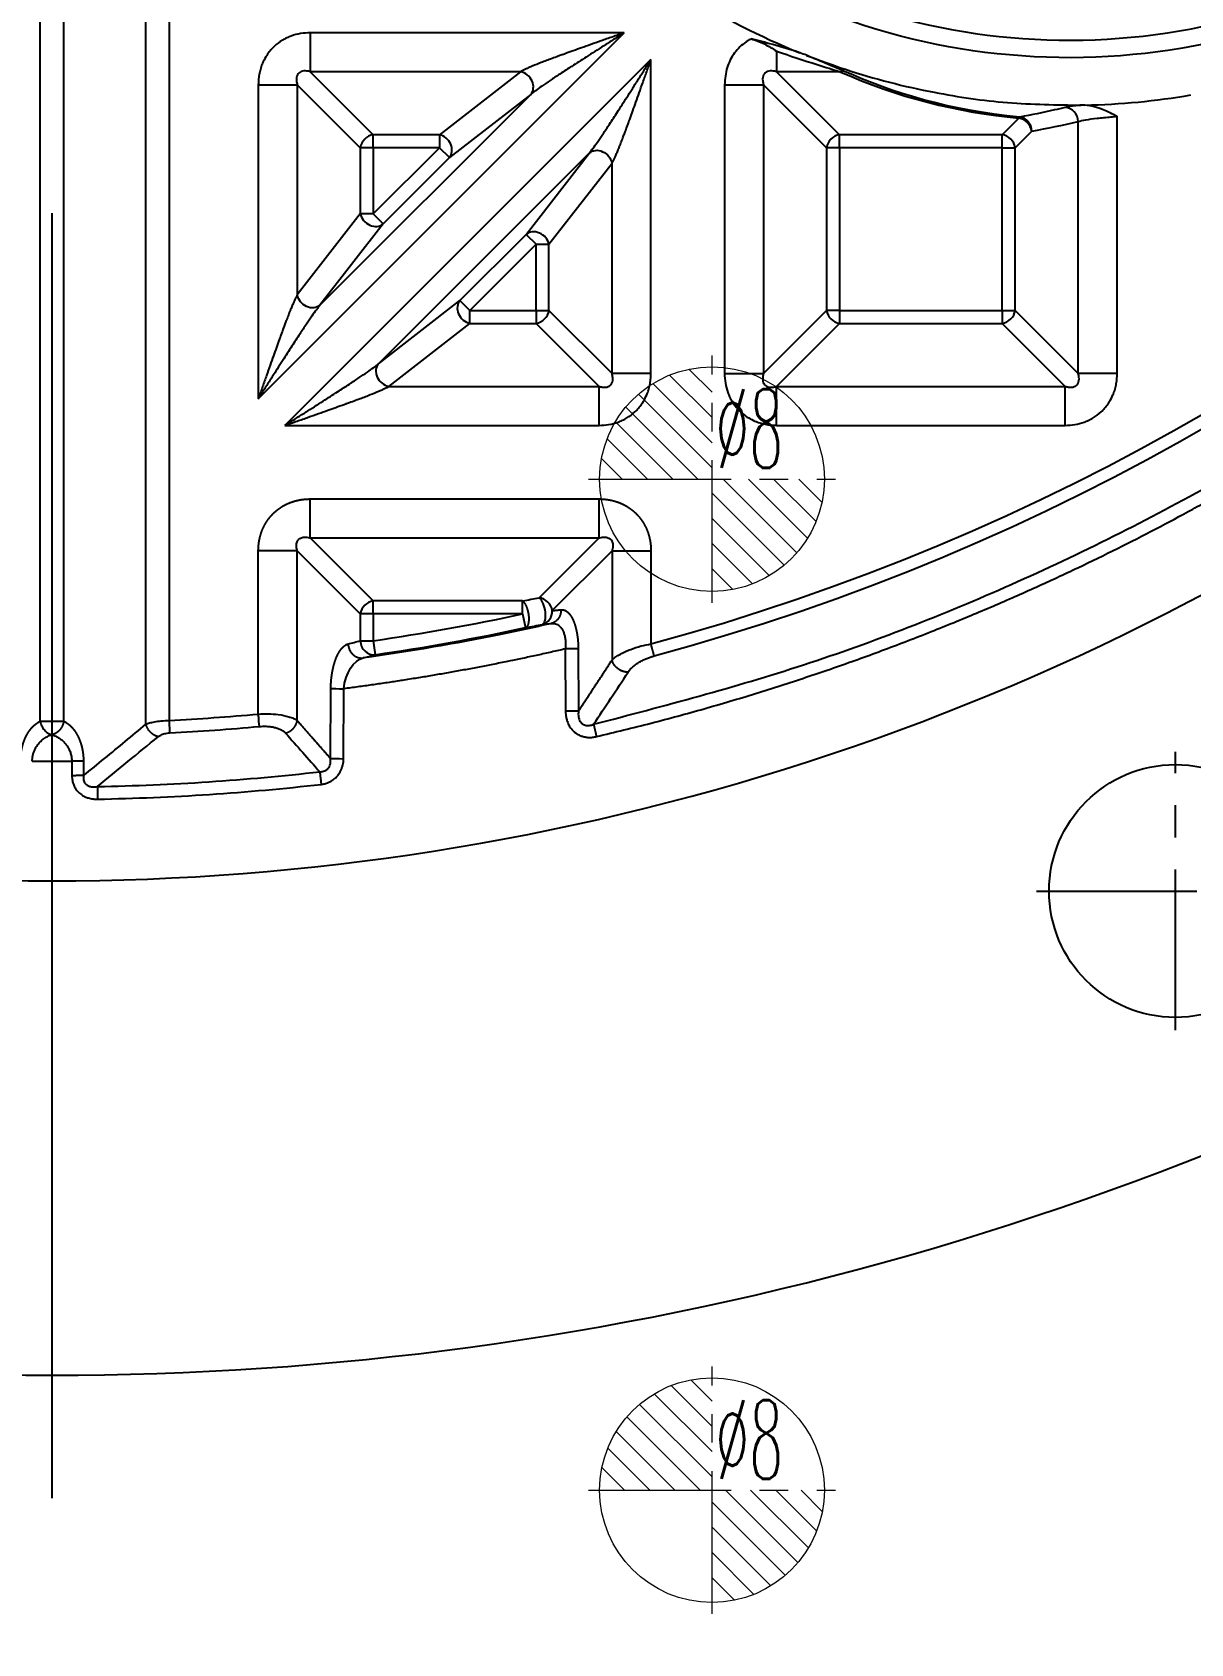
# Model space of a CAD drawing. Header units: millimetres. Extents: x 2595 to 3308, y 1499 to 1823.
# Drawn here: x 3147.3 to 3188.5, y 1549 to 1606.3 of the extents above; entities that cross this region are included whole.
import ezdxf
from ezdxf.enums import TextEntityAlignment as Align
from ezdxf.lldxf.tags import DXFTag

# ---------------------------------------------------------------- set-up
doc = ezdxf.new("R2010")
doc.units = ezdxf.units.MM
doc.linetypes.add('CENTER', pattern=[2, 1.25, -0.25, 0.25, -0.25])
doc.layers.add('5', color=7, linetype='Continuous', true_color=0xffffff)
doc.layers.add('epin', color=13, linetype='Continuous', lineweight=9)
doc.styles.add('TXT05', font='txt.shx', dxfattribs={"width": 0.5, "bigfont": 'gbcbig.shx'})
tags = doc.linetypes.add('DASHED', pattern=[25.72, 12.86, -12.86]).pattern_tags.tags
tags[6:7] = [DXFTag(74, 4), DXFTag(75, 0), DXFTag(340, '0'), DXFTag(46, 0.0), DXFTag(50, 0.0), DXFTag(44, 0.0), DXFTag(45, 0.0)]
tags[4:5] = [DXFTag(74, 4), DXFTag(75, 0), DXFTag(340, '0'), DXFTag(46, 0.0), DXFTag(50, 0.0), DXFTag(44, 0.0), DXFTag(45, 0.0)]

# ---------------------------------------------------------------- blocks, each defined once
blk = doc.blocks.new('epin_ejp_8')
at = {"layer": 'epin'}
h = blk.add_hatch(dxfattribs=at)
h.set_pattern_fill('_ANSI31', color=123, scale=0.2, angle=90, style=0)
h.set_pattern_definition([(135, (-1273.52655, 1170.3432), (-0.4490128, -0.4490128), [])])
h.paths.add_polyline_path([(0, 4, 0.414214), (-4, 0), (0, 0)])
h.paths.add_polyline_path([(4, 0), (0, 0), (0, -4, 0.414214)])
at = {"layer": 'epin', "color": 1, "linetype": 'CENTER', "ltscale": 4.064}
for p, q in [((0, -4.4), (0, 4.4)), ((-4.4, 0), (4.4, 0))]:
    blk.add_line(p, q, dxfattribs=at)
at = {"layer": 'epin'}
blk.add_circle((0, 0), 4, dxfattribs=at)
at = {"layer": 'epin', "color": 6, "style": 'TXT05', "width": 0.5}
blk.add_text('%%c8', height=2.8, dxfattribs=at).set_placement((1.327, 1.8), align=Align.MIDDLE)

msp = doc.modelspace()

# ---------------------------------------------------------------- linework, layer by layer
at = {"layer": '5', "color": 1, "linetype": 'CENTER', "ltscale": 36.600181}
msp.add_line((3148.002, 1819.494), (3148.002, 1499.494), dxfattribs=at)
at = {"layer": '5', "color": 7, "linetype": 'Continuous'}
for p, q in [((3152.18, 1581.833), (3152.18, 1627.787)), ((3148.42, 1581.802), (3148.42, 1617.58)), ((3155.348, 1593.285), (3168.378, 1606.314)), ((3157.197, 1606.314), (3157.197, 1604.928)), ((3168.378, 1606.314), (3157.197, 1606.314)), ((3173.796, 1605.663), (3173.796, 1604.928)), ((3169.327, 1605.366), (3156.297, 1592.336)), ((3169.327, 1594.184), (3169.327, 1605.366)), ((3155.348, 1604.466), (3155.348, 1593.285)), ((3156.735, 1604.466), (3156.735, 1596.978)), ((3158.978, 1602.223), (3156.735, 1604.466)), ((3159.44, 1602.685), (3157.197, 1604.928)), ((3164.684, 1604.928), (3161.795, 1602.685)), ((3171.947, 1604.466), (3171.947, 1594.184)), ((3173.334, 1604.466), (3173.334, 1594.184)), ((3175.577, 1602.223), (3173.334, 1604.466)), ((3176.057, 1604.928), (3173.796, 1604.928)), ((3176.039, 1602.685), (3173.796, 1604.928)), ((3157.541, 1596.611), (3165.052, 1604.122)), ((3165.052, 1604.122), (3162.149, 1601.868)), ((3181.834, 1602.685), (3182.425, 1603.276)), ((3185.926, 1594.184), (3185.926, 1603.341)), ((3159.44, 1602.223), (3159.44, 1602.685)), ((3161.795, 1602.685), (3159.44, 1602.685)), ((3161.795, 1602.685), (3161.795, 1602.223)), ((3181.834, 1602.685), (3176.039, 1602.685)), ((3176.039, 1602.223), (3176.039, 1602.685)), ((3181.834, 1602.223), (3181.834, 1602.685)), ((3182.296, 1602.223), (3182.887, 1602.814)), ((3184.54, 1594.184), (3184.54, 1603.157)), ((3158.978, 1602.223), (3158.978, 1599.868)), ((3159.44, 1602.223), (3158.978, 1602.223)), ((3161.795, 1602.223), (3159.44, 1599.868)), ((3159.44, 1602.223), (3159.44, 1599.868)), ((3161.795, 1602.223), (3159.44, 1602.223)), ((3162.149, 1601.868), (3161.795, 1602.223)), ((3176.039, 1602.223), (3175.577, 1602.223)), ((3175.577, 1602.223), (3175.577, 1596.428)), ((3181.834, 1602.223), (3176.039, 1602.223)), ((3176.039, 1602.223), (3176.039, 1596.428)), ((3181.834, 1596.428), (3181.834, 1602.223)), ((3181.834, 1602.223), (3182.296, 1602.223)), ((3182.296, 1596.428), (3182.296, 1602.223)), ((3167.135, 1602.039), (3159.624, 1594.528)), ((3162.149, 1601.868), (3159.795, 1599.514)), ((3164.881, 1599.137), (3167.135, 1602.039)), ((3165.697, 1598.782), (3167.941, 1601.672)), ((3167.941, 1594.184), (3167.941, 1601.672)), ((3158.978, 1599.868), (3156.735, 1596.978)), ((3159.44, 1599.868), (3158.978, 1599.868)), ((3159.795, 1599.514), (3159.44, 1599.868)), ((3159.795, 1599.514), (3157.541, 1596.611)), ((3162.526, 1596.782), (3164.881, 1599.137)), ((3162.881, 1596.428), (3165.235, 1598.782)), ((3164.881, 1599.137), (3165.235, 1598.782)), ((3165.235, 1598.782), (3165.697, 1598.782)), ((3165.235, 1596.428), (3165.235, 1598.782)), ((3165.697, 1596.428), (3165.697, 1598.782)), ((3159.624, 1594.528), (3162.526, 1596.782)), ((3162.526, 1596.782), (3162.881, 1596.428)), ((3162.881, 1595.965), (3162.881, 1596.428)), ((3162.881, 1596.428), (3165.235, 1596.428)), ((3165.235, 1596.428), (3165.697, 1596.428)), ((3165.235, 1596.428), (3165.235, 1595.965)), ((3165.697, 1596.428), (3167.941, 1594.184)), ((3175.577, 1596.428), (3173.334, 1594.184)), ((3176.039, 1596.428), (3175.577, 1596.428)), ((3176.039, 1596.428), (3181.834, 1596.428)), ((3176.039, 1596.428), (3176.039, 1595.965)), ((3181.834, 1596.428), (3181.834, 1595.965)), ((3181.834, 1596.428), (3182.296, 1596.428)), ((3182.296, 1596.428), (3184.54, 1594.184)), ((3159.991, 1593.722), (3162.881, 1595.965)), ((3162.881, 1595.965), (3165.235, 1595.965)), ((3165.235, 1595.965), (3167.479, 1593.722)), ((3176.039, 1595.965), (3173.796, 1593.722)), ((3176.039, 1595.965), (3181.834, 1595.965)), ((3181.834, 1595.965), (3184.078, 1593.722)), ((3171.947, 1594.184), (3173.334, 1594.184)), ((3167.479, 1592.336), (3167.479, 1593.722)), ((3173.796, 1593.722), (3184.078, 1593.722)), ((3184.078, 1592.336), (3184.078, 1593.722)), ((3156.297, 1592.336), (3167.479, 1592.336)), ((3173.796, 1592.336), (3184.078, 1592.336)), ((3157.197, 1589.715), (3167.479, 1589.715)), ((3159.44, 1586.086), (3157.197, 1588.329)), ((3157.197, 1588.329), (3167.479, 1588.329)), ((3165.351, 1586.201), (3167.479, 1588.329)), ((3155.348, 1582.057), (3155.348, 1587.867)), ((3156.735, 1581.82), (3156.735, 1587.867)), ((3158.978, 1585.624), (3156.735, 1587.867)), ((3165.813, 1585.739), (3167.941, 1587.867)), ((3167.941, 1587.867), (3167.941, 1583.979)), ((3169.327, 1587.867), (3169.327, 1584.557)), ((3159.44, 1585.624), (3159.44, 1586.086)), ((3164.757, 1586.086), (3159.44, 1586.086)), ((3164.757, 1585.624), (3164.757, 1586.086)), ((3159.44, 1585.624), (3158.978, 1585.624)), ((3158.978, 1585.624), (3158.978, 1584.666)), ((3164.757, 1585.624), (3159.44, 1585.624)), ((3159.44, 1585.624), (3159.44, 1584.666)), ((3164.757, 1585.624), (3164.863, 1585.132)), ((3158.978, 1584.666), (3159.44, 1584.666)), ((3159.44, 1584.666), (3159.512, 1584.169)), ((3166.277, 1584.376), (3166.286, 1582.16)), ((3166.739, 1584.381), (3166.749, 1582.166)), ((3157.919, 1580.473), (3157.931, 1582.964)), ((3158.381, 1580.468), (3158.393, 1582.959)), ((3147.585, 1581.802), (3148.42, 1581.802)), ((3148.706, 1580.379), (3148.71, 1579.862)), ((3149.124, 1580.384), (3149.127, 1579.867))]:
    msp.add_line(p, q, dxfattribs=at)
at = {"layer": '5', "color": 1, "linetype": 'CENTER', "ltscale": 4.572}
for p, q in [((3188.001, 1570.806), (3188.001, 1580.706)), ((3183.051, 1575.756), (3192.951, 1575.756))]:
    msp.add_line(p, q, dxfattribs=at)
at = {"layer": '5', "color": 7, "linetype": 'Continuous'}
msp.add_circle((3188.001, 1575.756), 4.5, dxfattribs=at)
at = {"layer": '5', "color": 7, "linetype": 'Continuous', "extrusion": (0, 0, -1)}
for centre, radius, start, end in [((-3148.002, 1669.494), 100.07, 313.95835, 233.17746), ((-3148.002, 1669.494), 99.038, 101.06, 232.89885), ((-3184.218, 1629.254), 23.825, 180, 25)]:
    msp.add_arc(centre, radius, start, end, dxfattribs=at)
at = {"layer": '5', "color": 7, "linetype": 'DASHED'}
for radius, start, end in [(100.573, 306.62661, 226.18317), (100.572, 306.62578, 226.19708)]:
    msp.add_arc((3148.002, 1669.494), radius, start, end, dxfattribs=at)
at = {"layer": '5', "color": 7, "linetype": 'Continuous'}
for centre, radius, start, end in [((3148.002, 1669.494), 100.547, 306.63636, 233.36364), ((3148.002, 1669.494), 99.282, 307.04882, 79.04876), ((3148.002, 1669.494), 99.081, 307.09253, 78.95021), ((3148.002, 1663.458), 81.732, 285.12421, 344.87579), ((3148.002, 1663.458), 82.176, 285.12421, 344.87579), ((3184.218, 1629.254), 23.204, 155, 0), ((3184.218, 1629.254), 25.522, 227.47035, 247.91814), ((3184.218, 1629.254), 25.522, 271.25362, 279.76375), ((3148.002, 1663.458), 87.341, 233.68891, 306.31109), ((3148.002, 1663.458), 79.617, 278.25988, 282.14858), ((3148.002, 1663.458), 80.119, 278.25988, 282.14858), ((3148.002, 1663.458), 81.732, 272.92978, 275.15682), ((3148.002, 1663.458), 82.176, 272.92972, 275.15682), ((3148.002, 1669.494), 110.98, 238.79815, 301.20185)]:
    msp.add_arc(centre, radius, start, end, dxfattribs=at)
for centre, major_axis, ratio, start_param, end_param in [((3176.057, 1604.466), (0.204, 0.46), 0.686211, 0.1442, 0.573687), ((3184.218, 1624.504), (0, -21.308), 0.969623, 5.877131, 6.196293), ((3182.425, 1602.814), (0.045, 0.501), 0.203872, 0.106975, 0.415071), ((3182.425, 1602.814), (-0.356, 0.356), 0.854588, 4.005238, 5.41954), ((3182.425, 1602.814), (-0.088, 0.495), 0.91653, 4.551249, 6.018772), ((3184.078, 1603.157), (-0.117, 0.489), 0.914703, 4.496973, 6.021558), ((3159.44, 1602.223), (0.356, 0.356), 0.854588, 0.863645, 2.277948), ((3161.795, 1602.223), (0.308, -0.397), 0.818985, 0.152478, 2.382862), ((3176.039, 1602.223), (0.356, 0.356), 0.854588, 0.863645, 2.277948), ((3181.834, 1602.223), (0.356, -0.356), 0.854588, 0.863645, 2.277948), ((3177.9, 1629.254), (27.721, 0), 0.969623, 4.893299, 4.954269), ((3159.44, 1599.868), (0.397, -0.308), 0.818985, 3.900323, 6.130707), ((3165.235, 1598.782), (-0.397, 0.308), 0.818985, 3.900323, 6.130707), ((3162.881, 1596.428), (-0.308, 0.397), 0.818985, 0.152478, 2.382862), ((3165.235, 1596.428), (-0.356, -0.356), 0.854588, 0.863645, 2.277948), ((3176.039, 1596.428), (-0.356, 0.356), 0.854588, 0.863645, 2.277948), ((3181.834, 1596.428), (-0.356, -0.356), 0.854588, 0.863645, 2.277948), ((3159.44, 1585.624), (0.356, 0.356), 0.854588, 0.863645, 2.277948), ((3165.351, 1585.739), (-0.098, 0.493), 0.412608, 3.200457, 5.833844), ((3165.351, 1585.739), (-0.356, 0.356), 0.854588, 4.005238, 5.41954), ((3165.351, 1585.739), (-0.049, 0.501), 0.918083, 3.274011, 4.622426), ((3159.44, 1584.666), (-0.13, 0.486), 0.913658, 1.330303, 3.012481), ((3148.002, 1663.407), (-83.035, 0), 0.999945, 1.56232, 1.579272)]:
    msp.add_ellipse(centre, major_axis=major_axis, ratio=ratio, start_param=start_param, end_param=end_param, dxfattribs=at)
for points, degree, knots in [([(3167.285, 1581.691), (3169.791, 1582.349), (3174.854, 1583.68), (3182.249, 1586.586), (3189.494, 1590.2), (3196.488, 1594.596), (3203.144, 1599.754), (3208.087, 1604.452), (3211.587, 1608.288), (3213.88, 1611.019), (3216.127, 1613.943), (3218.312, 1617.062), (3220.416, 1620.381), (3222.422, 1623.902), (3224.31, 1627.624), (3226.058, 1631.547), (3227.642, 1635.67), (3229.06, 1639.983), (3229.814, 1642.955), (3230.196, 1644.461)], 3, [0, 0, 0, 0, 0.083028, 0.167755, 0.254186, 0.342326, 0.432181, 0.523757, 0.560565, 0.598667, 0.638065, 0.678758, 0.720749, 0.764038, 0.808627, 0.854516, 0.901707, 0.950201, 1, 1, 1, 1]), ([(3167.386, 1581.253), (3168.035, 1581.41), (3169.002, 1581.643), (3170.277, 1581.983), (3171.521, 1582.328), (3173.045, 1582.78), (3174.833, 1583.354), (3176.291, 1583.858), (3177.433, 1584.274), (3178.547, 1584.693), (3179.908, 1585.229), (3181.498, 1585.893), (3183.033, 1586.569), (3184.51, 1587.254), (3185.929, 1587.946), (3187.294, 1588.642), (3188.396, 1589.231), (3189.255, 1589.704), (3189.885, 1590.058), (3190.505, 1590.413), (3191.316, 1590.887), (3192.311, 1591.484), (3193.482, 1592.213), (3194.632, 1592.955), (3195.576, 1593.586), (3196.324, 1594.1), (3197.446, 1594.884), (3198.741, 1595.828), (3200.2, 1596.945), (3201.288, 1597.807), (3202.367, 1598.692), (3203.794, 1599.901), (3205.194, 1601.149), (3206.564, 1602.432), (3207.913, 1603.737), (3209.554, 1605.408), (3211.454, 1607.474), (3213.28, 1609.596), (3215.033, 1611.774), (3216.712, 1614.008), (3218.318, 1616.297), (3219.849, 1618.639), (3221.303, 1621.031), (3222.677, 1623.472), (3223.971, 1625.956), (3225.182, 1628.483), (3226.308, 1631.047), (3227.35, 1633.648), (3228.305, 1636.281), (3229.174, 1638.944), (3229.822, 1641.186), (3230.299, 1642.993), (3230.519, 1643.901), (3230.629, 1644.356)], 3, [0, 0, 0, 0, 0.021265, 0.031723, 0.04207, 0.062441, 0.082399, 0.101967, 0.11161, 0.121155, 0.139931, 0.158259, 0.176098, 0.193408, 0.210172, 0.226438, 0.242264, 0.250029, 0.257705, 0.265298, 0.272816, 0.287657, 0.302299, 0.316816, 0.331278, 0.338512, 0.345759, 0.37492, 0.389606, 0.404364, 0.419194, 0.434089, 0.464003, 0.478985, 0.493959, 0.52385, 0.553668, 0.583415, 0.613118, 0.642815, 0.672529, 0.702265, 0.732021, 0.761792, 0.791565, 0.821337, 0.851111, 0.880888, 0.910661, 0.940422, 0.970186, 0.985084, 1, 1, 1, 1]), ([(3157.197, 1606.314), (3157.083, 1606.309), (3156.853, 1606.298), (3156.573, 1606.223), (3156.359, 1606.134), (3156.151, 1606.023), (3155.959, 1605.879), (3155.791, 1605.706), (3155.69, 1605.576), (3155.589, 1605.42), (3155.504, 1605.253), (3155.432, 1605.056), (3155.385, 1604.869), (3155.354, 1604.672), (3155.35, 1604.536), (3155.348, 1604.466)], 3, [0, 0, 0, 0, 0.117404, 0.235804, 0.295415, 0.355364, 0.477207, 0.539685, 0.603015, 0.645573, 0.730964, 0.795158, 0.860435, 0.928322, 1, 1, 1, 1]), ([(3168.378, 1606.314), (3168.305, 1606.289), (3168.162, 1606.239), (3167.886, 1606.142), (3167.562, 1606.028), (3167.197, 1605.899), (3166.77, 1605.748), (3166.445, 1605.632), (3166.222, 1605.551), (3166.18, 1605.535), (3166.119, 1605.513), (3165.994, 1605.467), (3165.812, 1605.4), (3165.61, 1605.324), (3165.372, 1605.233), (3165.165, 1605.151), (3164.979, 1605.073), (3164.882, 1605.029), (3164.808, 1604.994), (3164.763, 1604.972), (3164.721, 1604.95), (3164.697, 1604.935), (3164.684, 1604.928)], 3, [0, 0, 0, 0, 0.056164, 0.110251, 0.212208, 0.306099, 0.392343, 0.542711, 0.559527, 0.567784, 0.575942, 0.607616, 0.66673, 0.720958, 0.7712, 0.861163, 0.895315, 0.936329, 0.952766, 0.968658, 0.984396, 1, 1, 1, 1]), ([(3168.378, 1606.314), (3168.251, 1606.234), (3168.006, 1606.078), (3167.553, 1605.79), (3167.055, 1605.473), (3166.534, 1605.138), (3166.105, 1604.859), (3165.75, 1604.624), (3165.459, 1604.426), (3165.257, 1604.283), (3165.128, 1604.185), (3165.077, 1604.142), (3165.052, 1604.122)], 3, [0, 0, 0, 0, 0.110197, 0.212199, 0.392649, 0.543621, 0.668259, 0.773111, 0.86326, 0.93835, 0.970095, 1, 1, 1, 1]), ([(3172.894, 1606.099), (3172.871, 1606.087), (3172.809, 1606.053), (3172.59, 1605.913), (3172.278, 1605.61), (3171.999, 1605.075), (3171.965, 1604.673), (3171.947, 1604.466)], 3, [0, 0, 0, 0, 0.038736, 0.108098, 0.393328, 0.687188, 1, 1, 1, 1]), ([(3174.624, 1605.604), (3174.307, 1605.715), (3173.985, 1605.809), (3173.406, 1605.968), (3173.15, 1606.034), (3172.894, 1606.099)], 3, [0, 0, 0, 0, 0.559439, 0.559439, 1, 1, 1, 1]), ([(3172.894, 1606.099), (3172.975, 1606.074), (3173.138, 1606.025), (3173.446, 1605.882), (3173.656, 1605.751), (3173.796, 1605.663)], 3, [0, 0, 0, 0, 0.250565, 0.500107, 1, 1, 1, 1]), ([(3173.796, 1605.663), (3174.286, 1605.493), (3174.777, 1605.333), (3175.533, 1605.094), (3175.818, 1605.007), (3176.057, 1604.928)], 3, [0, 0, 0, 0, 0.626123, 0.626123, 1, 1, 1, 1]), ([(3157.197, 1604.928), (3157.159, 1604.938), (3157.086, 1604.956), (3156.977, 1604.96), (3156.879, 1604.942), (3156.794, 1604.894), (3156.733, 1604.813), (3156.704, 1604.712), (3156.704, 1604.592), (3156.724, 1604.511), (3156.735, 1604.466)], 3, [0, 0, 0, 0, 0.147174, 0.276121, 0.386166, 0.48296, 0.579882, 0.691662, 0.82731, 1, 1, 1, 1]), ([(3167.135, 1602.039), (3167.154, 1602.062), (3167.195, 1602.112), (3167.291, 1602.238), (3167.433, 1602.437), (3167.631, 1602.728), (3167.868, 1603.087), (3168.151, 1603.521), (3168.418, 1603.937), (3168.66, 1604.316), (3168.866, 1604.64), (3169.049, 1604.927), (3169.205, 1605.172), (3169.286, 1605.3), (3169.327, 1605.366)], 3, [0, 0, 0, 0, 0.027967, 0.059719, 0.133964, 0.223166, 0.330024, 0.457166, 0.608202, 0.694055, 0.787542, 0.889254, 0.943484, 1, 1, 1, 1]), ([(3167.941, 1601.672), (3167.947, 1601.683), (3167.96, 1601.705), (3167.981, 1601.744), (3168.003, 1601.788), (3168.027, 1601.837), (3168.051, 1601.89), (3168.087, 1601.97), (3168.134, 1602.081), (3168.194, 1602.23), (3168.26, 1602.397), (3168.323, 1602.56), (3168.372, 1602.691), (3168.426, 1602.836), (3168.471, 1602.956), (3168.514, 1603.073), (3168.532, 1603.124), (3168.548, 1603.166), (3168.563, 1603.209), (3168.608, 1603.333), (3168.685, 1603.547), (3168.794, 1603.851), (3168.912, 1604.183), (3169.016, 1604.48), (3169.105, 1604.733), (3169.176, 1604.936), (3169.251, 1605.148), (3169.301, 1605.292), (3169.327, 1605.366)], 3, [0, 0, 0, 0, 0.013964, 0.028728, 0.044337, 0.060827, 0.078207, 0.096433, 0.135359, 0.177827, 0.224286, 0.275137, 0.311625, 0.330675, 0.391249, 0.407235, 0.423572, 0.431875, 0.440269, 0.457332, 0.529399, 0.607999, 0.693751, 0.787226, 0.837032, 0.889033, 0.943357, 1, 1, 1, 1]), ([(3173.796, 1604.928), (3173.758, 1604.938), (3173.685, 1604.956), (3173.576, 1604.96), (3173.478, 1604.942), (3173.393, 1604.894), (3173.332, 1604.813), (3173.303, 1604.712), (3173.303, 1604.592), (3173.323, 1604.511), (3173.334, 1604.466)], 3, [0, 0, 0, 0, 0.147174, 0.276121, 0.386166, 0.48296, 0.579882, 0.691662, 0.82731, 1, 1, 1, 1]), ([(3174.868, 1605.51), (3175.327, 1605.339), (3176.807, 1604.788), (3179.197, 1604.189), (3182.017, 1603.772), (3183.772, 1603.749), (3184.65, 1603.737)], 3, [0, 0, 0, 0, 0.146785, 0.473824, 0.736896, 1, 1, 1, 1]), ([(3176.214, 1604.941), (3175.991, 1605.04), (3175.707, 1605.156), (3175.242, 1605.352), (3175.056, 1605.431), (3174.869, 1605.512)], 3, [0, 0, 0, 0, 0.613182, 0.613182, 1, 1, 1, 1]), ([(3165.052, 1604.122), (3165.152, 1604.235), (3165.169, 1604.426), (3165.018, 1604.761), (3164.853, 1604.896), (3164.684, 1604.928)], 3, [0, 0, 0, 0, 0.5, 0.5, 1, 1, 1, 1]), ([(3184.08, 1603.658), (3183.951, 1603.626), (3183.821, 1603.595), (3183.281, 1603.472), (3182.87, 1603.387), (3182.459, 1603.313)], 3, [0, 0, 0, 0, 0.240245, 0.240245, 1, 1, 1, 1]), ([(3184.65, 1603.742), (3184.576, 1603.734), (3184.506, 1603.726), (3184.291, 1603.699), (3184.167, 1603.679), (3184.08, 1603.658)], 3, [0, 0, 0, 0, 0.297274, 0.297274, 1, 1, 1, 1]), ([(3184.54, 1603.157), (3184.606, 1603.179), (3184.701, 1603.199), (3184.931, 1603.237), (3185.069, 1603.255), (3185.368, 1603.289), (3185.534, 1603.305), (3185.776, 1603.328), (3185.851, 1603.335), (3185.926, 1603.341)], 3, [0, 0, 0, 0, 0.291198, 0.291198, 0.582235, 0.582235, 0.872854, 0.872854, 1, 1, 1, 1]), ([(3185.926, 1603.341), (3185.924, 1603.342), (3185.921, 1603.343), (3185.757, 1603.424), (3185.594, 1603.503), (3185.218, 1603.654), (3184.999, 1603.721), (3184.777, 1603.738)], 3, [0, 0, 0, 0, 0.006404, 0.006404, 0.449126, 0.449126, 1, 1, 1, 1]), ([(3167.135, 1602.039), (3167.203, 1602.079), (3167.339, 1602.158), (3167.613, 1602.101), (3167.85, 1601.925), (3167.91, 1601.756), (3167.941, 1601.672)], 3, [0, 0, 0, 0, 0.25004, 0.499989, 0.749935, 1, 1, 1, 1]), ([(3156.735, 1596.978), (3156.728, 1596.968), (3156.715, 1596.945), (3156.695, 1596.906), (3156.672, 1596.863), (3156.649, 1596.814), (3156.624, 1596.76), (3156.589, 1596.68), (3156.542, 1596.569), (3156.481, 1596.42), (3156.415, 1596.253), (3156.353, 1596.09), (3156.303, 1595.959), (3156.249, 1595.814), (3156.205, 1595.694), (3156.162, 1595.577), (3156.143, 1595.526), (3156.128, 1595.484), (3156.112, 1595.441), (3156.067, 1595.317), (3155.99, 1595.103), (3155.882, 1594.8), (3155.764, 1594.467), (3155.659, 1594.17), (3155.57, 1593.917), (3155.499, 1593.714), (3155.425, 1593.502), (3155.374, 1593.358), (3155.348, 1593.285)], 3, [0, 0, 0, 0, 0.013964, 0.028728, 0.044337, 0.060827, 0.078207, 0.096433, 0.135359, 0.177827, 0.224286, 0.275137, 0.311625, 0.330675, 0.391249, 0.407235, 0.423572, 0.431875, 0.440269, 0.457332, 0.529399, 0.607999, 0.693751, 0.787226, 0.837032, 0.889033, 0.943357, 1, 1, 1, 1]), ([(3157.541, 1596.611), (3157.473, 1596.571), (3157.337, 1596.492), (3157.063, 1596.549), (3156.826, 1596.725), (3156.765, 1596.894), (3156.735, 1596.978)], 3, [0, 0, 0, 0, 0.25004, 0.499989, 0.749935, 1, 1, 1, 1]), ([(3157.541, 1596.611), (3157.522, 1596.588), (3157.481, 1596.538), (3157.385, 1596.412), (3157.243, 1596.213), (3157.045, 1595.922), (3156.807, 1595.564), (3156.525, 1595.129), (3156.258, 1594.713), (3156.016, 1594.334), (3155.81, 1594.011), (3155.627, 1593.723), (3155.471, 1593.478), (3155.39, 1593.35), (3155.348, 1593.285)], 3, [0, 0, 0, 0, 0.027967, 0.059719, 0.133964, 0.223166, 0.330024, 0.457166, 0.608202, 0.694055, 0.787542, 0.889254, 0.943484, 1, 1, 1, 1]), ([(3156.297, 1592.336), (3156.425, 1592.417), (3156.67, 1592.572), (3157.122, 1592.86), (3157.621, 1593.178), (3158.142, 1593.512), (3158.571, 1593.791), (3158.925, 1594.026), (3159.217, 1594.224), (3159.418, 1594.367), (3159.548, 1594.465), (3159.599, 1594.508), (3159.624, 1594.528)], 3, [0, 0, 0, 0, 0.110197, 0.212199, 0.392649, 0.543621, 0.668259, 0.773111, 0.86326, 0.93835, 0.970095, 1, 1, 1, 1]), ([(3159.624, 1594.528), (3159.524, 1594.415), (3159.507, 1594.224), (3159.658, 1593.889), (3159.822, 1593.754), (3159.991, 1593.722)], 3, [0, 0, 0, 0, 0.5, 0.5, 1, 1, 1, 1]), ([(3167.479, 1593.722), (3167.517, 1593.713), (3167.589, 1593.695), (3167.698, 1593.69), (3167.796, 1593.708), (3167.882, 1593.756), (3167.943, 1593.837), (3167.971, 1593.938), (3167.972, 1594.058), (3167.952, 1594.139), (3167.941, 1594.184)], 3, [0, 0, 0, 0, 0.147174, 0.276121, 0.386166, 0.48296, 0.579882, 0.691662, 0.82731, 1, 1, 1, 1]), ([(3167.479, 1592.336), (3167.593, 1592.341), (3167.823, 1592.352), (3168.103, 1592.427), (3168.317, 1592.516), (3168.524, 1592.627), (3168.716, 1592.771), (3168.884, 1592.944), (3168.986, 1593.074), (3169.087, 1593.23), (3169.172, 1593.398), (3169.244, 1593.595), (3169.291, 1593.781), (3169.321, 1593.979), (3169.325, 1594.115), (3169.327, 1594.184)], 3, [0, 0, 0, 0, 0.117404, 0.235804, 0.295415, 0.355364, 0.477207, 0.539685, 0.603015, 0.645573, 0.730964, 0.795158, 0.860435, 0.928322, 1, 1, 1, 1]), ([(3171.947, 1594.184), (3171.953, 1594.07), (3171.963, 1593.84), (3172.039, 1593.56), (3172.128, 1593.346), (3172.239, 1593.138), (3172.383, 1592.947), (3172.556, 1592.778), (3172.685, 1592.677), (3172.842, 1592.576), (3173.009, 1592.491), (3173.206, 1592.419), (3173.393, 1592.372), (3173.59, 1592.342), (3173.726, 1592.338), (3173.796, 1592.336)], 3, [0, 0, 0, 0, 0.117404, 0.235804, 0.295415, 0.355364, 0.477207, 0.539685, 0.603015, 0.645573, 0.730964, 0.795158, 0.860435, 0.928322, 1, 1, 1, 1]), ([(3173.334, 1594.184), (3173.324, 1594.146), (3173.306, 1594.074), (3173.302, 1593.965), (3173.32, 1593.866), (3173.368, 1593.781), (3173.448, 1593.72), (3173.55, 1593.692), (3173.67, 1593.691), (3173.751, 1593.711), (3173.796, 1593.722)], 3, [0, 0, 0, 0, 0.147174, 0.276121, 0.386166, 0.48296, 0.579882, 0.691662, 0.82731, 1, 1, 1, 1]), ([(3184.078, 1592.336), (3184.192, 1592.341), (3184.422, 1592.352), (3184.702, 1592.427), (3184.916, 1592.516), (3185.123, 1592.627), (3185.315, 1592.771), (3185.483, 1592.944), (3185.585, 1593.074), (3185.686, 1593.23), (3185.771, 1593.398), (3185.843, 1593.595), (3185.89, 1593.781), (3185.92, 1593.979), (3185.924, 1594.115), (3185.926, 1594.184)], 3, [0, 0, 0, 0, 0.117404, 0.235804, 0.295415, 0.355364, 0.477207, 0.539685, 0.603015, 0.645573, 0.730964, 0.795158, 0.860435, 0.928322, 1, 1, 1, 1]), ([(3184.078, 1593.722), (3184.116, 1593.713), (3184.188, 1593.695), (3184.297, 1593.69), (3184.395, 1593.708), (3184.481, 1593.756), (3184.542, 1593.837), (3184.57, 1593.938), (3184.571, 1594.058), (3184.551, 1594.139), (3184.54, 1594.184)], 3, [0, 0, 0, 0, 0.147174, 0.276121, 0.386166, 0.48296, 0.579882, 0.691662, 0.82731, 1, 1, 1, 1]), ([(3156.297, 1592.336), (3156.37, 1592.361), (3156.514, 1592.412), (3156.789, 1592.508), (3157.114, 1592.622), (3157.479, 1592.751), (3157.905, 1592.902), (3158.23, 1593.019), (3158.453, 1593.099), (3158.495, 1593.115), (3158.556, 1593.137), (3158.681, 1593.183), (3158.863, 1593.25), (3159.066, 1593.326), (3159.303, 1593.417), (3159.511, 1593.499), (3159.696, 1593.577), (3159.794, 1593.621), (3159.867, 1593.656), (3159.913, 1593.679), (3159.955, 1593.701), (3159.979, 1593.715), (3159.991, 1593.722)], 3, [0, 0, 0, 0, 0.056164, 0.110251, 0.212208, 0.306099, 0.392343, 0.542711, 0.559527, 0.567784, 0.575942, 0.607616, 0.66673, 0.720958, 0.7712, 0.861163, 0.895315, 0.936329, 0.952766, 0.968658, 0.984396, 1, 1, 1, 1]), ([(3155.348, 1587.867), (3155.348, 1587.955), (3155.363, 1588.129), (3155.391, 1588.295), (3155.434, 1588.459), (3155.462, 1588.538), (3155.491, 1588.618), (3155.565, 1588.775), (3155.654, 1588.925), (3155.759, 1589.068), (3155.881, 1589.201), (3156.019, 1589.323), (3156.172, 1589.432), (3156.338, 1589.525), (3156.513, 1589.599), (3156.697, 1589.656), (3156.888, 1589.695), (3156.988, 1589.705), (3157.092, 1589.715), (3157.197, 1589.715)], 2, [0, 0, 0, 0.0625, 0.125, 0.1875, 0.25, 0.25, 0.3125, 0.375, 0.4375, 0.5, 0.5625, 0.625, 0.6875, 0.75, 0.8125, 0.875, 0.9375, 0.9375, 1, 1, 1]), ([(3167.479, 1589.715), (3167.567, 1589.715), (3167.741, 1589.701), (3167.907, 1589.672), (3168.07, 1589.63), (3168.149, 1589.602), (3168.23, 1589.572), (3168.386, 1589.499), (3168.537, 1589.41), (3168.679, 1589.305), (3168.813, 1589.183), (3168.935, 1589.045), (3169.044, 1588.892), (3169.136, 1588.726), (3169.211, 1588.55), (3169.268, 1588.366), (3169.307, 1588.176), (3169.317, 1588.076), (3169.327, 1587.972), (3169.327, 1587.867)], 2, [0, 0, 0, 0.0625, 0.125, 0.1875, 0.25, 0.25, 0.3125, 0.375, 0.4375, 0.5, 0.5625, 0.625, 0.6875, 0.75, 0.8125, 0.875, 0.9375, 0.9375, 1, 1, 1]), ([(3156.735, 1587.867), (3156.732, 1587.877), (3156.722, 1587.915), (3156.709, 1587.978), (3156.704, 1588.053), (3156.709, 1588.123), (3156.725, 1588.187), (3156.753, 1588.243), (3156.794, 1588.29), (3156.847, 1588.326), (3156.913, 1588.35), (3156.988, 1588.36), (3157.073, 1588.357), (3157.144, 1588.343), (3157.187, 1588.332), (3157.197, 1588.329)], 3, [0, 0, 0, 0, 0.031639, 0.1132, 0.192345, 0.27205, 0.352744, 0.434654, 0.518408, 0.6046, 0.692885, 0.7823, 0.872751, 0.968719, 1, 1, 1, 1]), ([(3167.479, 1588.329), (3167.489, 1588.332), (3167.527, 1588.342), (3167.59, 1588.354), (3167.665, 1588.36), (3167.734, 1588.355), (3167.798, 1588.339), (3167.855, 1588.311), (3167.902, 1588.27), (3167.938, 1588.217), (3167.962, 1588.151), (3167.972, 1588.076), (3167.968, 1587.991), (3167.955, 1587.92), (3167.944, 1587.877), (3167.941, 1587.867)], 3, [0, 0, 0, 0, 0.031639, 0.1132, 0.192345, 0.27205, 0.352744, 0.434654, 0.518408, 0.6046, 0.692885, 0.7823, 0.872751, 0.968719, 1, 1, 1, 1]), ([(3164.757, 1586.086), (3164.857, 1586.105), (3165.056, 1586.143), (3165.253, 1586.182), (3165.351, 1586.201)], 3, [0, 0, 0, 0, 0.500005, 1, 1, 1, 1]), ([(3166.125, 1585.77), (3166.157, 1585.774), (3166.218, 1585.765), (3166.275, 1585.745), (3166.327, 1585.714), (3166.376, 1585.673), (3166.422, 1585.624), (3166.467, 1585.565), (3166.51, 1585.494), (3166.552, 1585.412), (3166.572, 1585.364), (3166.592, 1585.315), (3166.61, 1585.261), (3166.629, 1585.204), (3166.646, 1585.143), (3166.663, 1585.078), (3166.691, 1584.94), (3166.714, 1584.791), (3166.726, 1584.675), (3166.732, 1584.594), (3166.738, 1584.467), (3166.739, 1584.381)], 2, [0, 0, 0, 0.0625, 0.125, 0.1875, 0.25, 0.3125, 0.375, 0.4375, 0.5, 0.5625, 0.5625, 0.625, 0.625, 0.6875, 0.6875, 0.75, 0.8125, 0.875, 0.90625, 0.9375, 1, 1, 1]), ([(3165.774, 1585.281), (3165.175, 1585.144), (3162.956, 1584.666), (3160.717, 1584.283), (3159.077, 1584.054)], 3, [0, 0, 0, 0, 0.270543, 1, 1, 1, 1]), ([(3165.774, 1585.281), (3165.798, 1585.284), (3165.851, 1585.287), (3165.927, 1585.274), (3166, 1585.244), (3166.064, 1585.198), (3166.123, 1585.137), (3166.177, 1585.057), (3166.223, 1584.955), (3166.259, 1584.831), (3166.282, 1584.687), (3166.288, 1584.532), (3166.282, 1584.427), (3166.277, 1584.376)], 3, [0, 0, 0, 0, 0.080706, 0.175235, 0.26123, 0.343356, 0.426148, 0.512093, 0.603046, 0.699987, 0.800952, 0.904328, 1, 1, 1, 1]), ([(3157.931, 1582.964), (3157.931, 1583.146), (3157.949, 1583.316), (3157.966, 1583.48), (3157.999, 1583.638), (3158.031, 1583.789), (3158.075, 1583.923), (3158.115, 1584.047), (3158.164, 1584.149), (3158.208, 1584.241), (3158.259, 1584.316), (3158.306, 1584.385), (3158.357, 1584.435), (3158.448, 1584.526), (3158.545, 1584.552)], 2, [0, 0, 0, 0.125, 0.125, 0.25, 0.25, 0.375, 0.375, 0.5, 0.5, 0.625, 0.625, 0.75, 0.75, 1, 1, 1]), ([(3167.941, 1583.979), (3167.961, 1583.998), (3168, 1584.036), (3168.095, 1584.109), (3168.228, 1584.192), (3168.409, 1584.283), (3168.651, 1584.382), (3168.957, 1584.481), (3169.211, 1584.533), (3169.327, 1584.557)], 3, [0, 0, 0, 0, 0.08404, 0.164536, 0.314897, 0.453144, 0.580895, 0.808294, 1, 1, 1, 1]), ([(3155.348, 1582.057), (3155.466, 1582.061), (3155.711, 1582.07), (3156.091, 1582.041), (3156.393, 1581.98), (3156.611, 1581.901), (3156.692, 1581.848), (3156.735, 1581.82)], 3, [0, 0, 0, 0, 0.197571, 0.412388, 0.678902, 0.832614, 1, 1, 1, 1]), ([(3166.286, 1582.16), (3166.288, 1582.124), (3166.29, 1582.054), (3166.303, 1581.963), (3166.319, 1581.888), (3166.338, 1581.821), (3166.364, 1581.75), (3166.399, 1581.675), (3166.442, 1581.6), (3166.496, 1581.526), (3166.562, 1581.453), (3166.644, 1581.384), (3166.724, 1581.333), (3166.796, 1581.298), (3166.875, 1581.266), (3166.959, 1581.244), (3167.047, 1581.23), (3167.137, 1581.224), (3167.251, 1581.227), (3167.341, 1581.244), (3167.386, 1581.253)], 3, [0, 0, 0, 0, 0.065373, 0.126525, 0.165592, 0.204082, 0.252343, 0.301822, 0.353462, 0.408144, 0.466823, 0.530679, 0.600277, 0.637156, 0.675249, 0.753985, 0.794256, 0.834884, 0.916579, 1, 1, 1, 1]), ([(3166.749, 1582.166), (3166.745, 1582.129), (3166.738, 1582.061), (3166.746, 1581.962), (3166.767, 1581.87), (3166.809, 1581.782), (3166.867, 1581.718), (3166.931, 1581.678), (3166.991, 1581.656), (3167.059, 1581.646), (3167.132, 1581.649), (3167.209, 1581.663), (3167.259, 1581.681), (3167.285, 1581.691)], 3, [0, 0, 0, 0, 0.122376, 0.228548, 0.328685, 0.430376, 0.540548, 0.602312, 0.669943, 0.743752, 0.823539, 0.908769, 1, 1, 1, 1]), ([(3146.881, 1580.384), (3146.881, 1580.438), (3146.884, 1580.491), (3146.887, 1580.542), (3146.897, 1580.641), (3146.911, 1580.736), (3146.929, 1580.829), (3146.951, 1580.922), (3146.965, 1580.968), (3146.993, 1581.065), (3147.03, 1581.156), (3147.072, 1581.256), (3147.123, 1581.345), (3147.179, 1581.443), (3147.246, 1581.526), (3147.282, 1581.57), (3147.359, 1581.649), (3147.4, 1581.683), (3147.443, 1581.719), (3147.489, 1581.748), (3147.536, 1581.779), (3147.585, 1581.802)], 2, [0, 0, 0, 0.0625, 0.0625, 0.125, 0.1875, 0.25, 0.3125, 0.375, 0.375, 0.5, 0.5, 0.625, 0.625, 0.75, 0.75, 0.8125, 0.875, 0.875, 0.9375, 0.9375, 1, 1, 1]), ([(3147.585, 1581.802), (3147.587, 1581.788), (3147.592, 1581.76), (3147.607, 1581.704), (3147.633, 1581.635), (3147.675, 1581.557), (3147.728, 1581.488), (3147.779, 1581.437), (3147.823, 1581.403), (3147.857, 1581.38), (3147.892, 1581.361), (3147.928, 1581.345), (3147.965, 1581.332), (3147.99, 1581.326), (3148.002, 1581.323)], 3, [0, 0, 0, 0, 0.06253, 0.125059, 0.249999, 0.374939, 0.499879, 0.62482, 0.68735, 0.74988, 0.81241, 0.87494, 0.93747, 1, 1, 1, 1]), ([(3148.42, 1581.802), (3148.503, 1581.762), (3148.581, 1581.702), (3148.617, 1581.674), (3148.651, 1581.641), (3148.684, 1581.611), (3148.715, 1581.576), (3148.745, 1581.543), (3148.801, 1581.472), (3148.876, 1581.36), (3148.919, 1581.277), (3148.962, 1581.191), (3148.998, 1581.096), (3149.016, 1581.047), (3149.032, 1580.996), (3149.048, 1580.943), (3149.062, 1580.888), (3149.076, 1580.831), (3149.087, 1580.772), (3149.098, 1580.711), (3149.106, 1580.649), (3149.114, 1580.584), (3149.123, 1580.452), (3149.124, 1580.384)], 2, [0, 0, 0, 0.125, 0.125, 0.1875, 0.1875, 0.25, 0.25, 0.3125, 0.375, 0.5, 0.5, 0.625, 0.625, 0.6875, 0.6875, 0.75, 0.75, 0.8125, 0.8125, 0.875, 0.875, 0.9375, 1, 1, 1]), ([(3151.345, 1581.694), (3151.386, 1581.71), (3151.473, 1581.742), (3151.658, 1581.784), (3151.896, 1581.819), (3152.081, 1581.828), (3152.18, 1581.833)], 3, [0, 0, 0, 0, 0.211652, 0.443544, 0.703905, 1, 1, 1, 1]), ([(3147.298, 1580.379), (3147.299, 1580.41), (3147.302, 1580.481), (3147.32, 1580.588), (3147.352, 1580.7), (3147.398, 1580.812), (3147.462, 1580.924), (3147.548, 1581.035), (3147.658, 1581.142), (3147.793, 1581.236), (3147.911, 1581.292), (3147.984, 1581.318), (3148.002, 1581.323)], 3, [0, 0, 0, 0, 0.068094, 0.152981, 0.23737, 0.326557, 0.424833, 0.535834, 0.660638, 0.798389, 0.949202, 1, 1, 1, 1]), ([(3148.002, 1581.323), (3148.013, 1581.32), (3148.073, 1581.3), (3148.173, 1581.256), (3148.293, 1581.181), (3148.395, 1581.097), (3148.482, 1581.004), (3148.557, 1580.9), (3148.621, 1580.783), (3148.67, 1580.65), (3148.699, 1580.513), (3148.706, 1580.421), (3148.706, 1580.379)], 3, [0, 0, 0, 0, 0.030783, 0.164186, 0.284046, 0.391766, 0.492498, 0.591884, 0.693342, 0.798571, 0.909475, 1, 1, 1, 1]), ([(3157.536, 1580), (3157.582, 1580.003), (3157.651, 1580.007), (3157.738, 1580.044), (3157.801, 1580.086), (3157.859, 1580.15), (3157.903, 1580.239), (3157.927, 1580.351), (3157.922, 1580.431), (3157.919, 1580.473)], 3, [0, 0, 0, 0, 0.197002, 0.294056, 0.398168, 0.515537, 0.652605, 0.813863, 1, 1, 1, 1]), ([(3157.586, 1579.554), (3157.629, 1579.56), (3157.693, 1579.57), (3157.776, 1579.594), (3157.852, 1579.622), (3157.93, 1579.66), (3158.009, 1579.711), (3158.097, 1579.779), (3158.199, 1579.887), (3158.279, 1580.019), (3158.329, 1580.142), (3158.359, 1580.245), (3158.378, 1580.354), (3158.38, 1580.43), (3158.381, 1580.468)], 3, [0, 0, 0, 0, 0.097947, 0.145768, 0.193846, 0.279753, 0.34073, 0.40563, 0.530861, 0.672715, 0.749896, 0.830276, 0.913277, 1, 1, 1, 1]), ([(3148.71, 1579.862), (3148.711, 1579.832), (3148.713, 1579.775), (3148.724, 1579.701), (3148.737, 1579.639), (3148.76, 1579.56), (3148.794, 1579.482), (3148.842, 1579.399), (3148.888, 1579.336), (3148.946, 1579.272), (3149.012, 1579.213), (3149.09, 1579.16), (3149.185, 1579.109), (3149.286, 1579.071), (3149.395, 1579.044), (3149.505, 1579.028), (3149.586, 1579.027), (3149.627, 1579.027)], 3, [0, 0, 0, 0, 0.063074, 0.122764, 0.16137, 0.199856, 0.29888, 0.343847, 0.407074, 0.466078, 0.529041, 0.596408, 0.668502, 0.761275, 0.826646, 0.911372, 1, 1, 1, 1]), ([(3149.127, 1579.867), (3149.124, 1579.84), (3149.117, 1579.788), (3149.124, 1579.712), (3149.145, 1579.641), (3149.186, 1579.574), (3149.253, 1579.515), (3149.331, 1579.482), (3149.405, 1579.467), (3149.471, 1579.462), (3149.543, 1579.464), (3149.593, 1579.472), (3149.618, 1579.476)], 3, [0, 0, 0, 0, 0.108384, 0.203548, 0.295638, 0.392354, 0.501892, 0.63491, 0.713537, 0.800846, 0.896272, 1, 1, 1, 1])]:
    msp.add_open_spline(points, degree=degree, knots=knots, dxfattribs=at)
for points, degree in [([(3151.345, 1581.694), (3151.345, 1594.553), (3151.345, 1607.411), (3151.345, 1620.27)], 3), ([(3147.585, 1581.802), (3147.585, 1593.728), (3147.585, 1605.654), (3147.585, 1617.58)], 3), ([(3174.869, 1605.513), (3174.787, 1605.543), (3174.706, 1605.573), (3174.624, 1605.604)], 3), ([(3164.684, 1604.928), (3162.189, 1604.928), (3159.693, 1604.928), (3157.197, 1604.928)], 3), ([(3182.459, 1603.313), (3179.96, 1603.538), (3177.894, 1604.192), (3176.214, 1604.941)], 3), ([(3184.777, 1603.738), (3184.734, 1603.739), (3184.692, 1603.74), (3184.65, 1603.742)], 3), ([(3159.991, 1593.722), (3162.487, 1593.722), (3164.983, 1593.722), (3167.479, 1593.722)], 3), ([(3167.479, 1588.329), (3167.479, 1588.56), (3167.479, 1589.129), (3167.479, 1589.715)], 3), ([(3156.735, 1587.867), (3156.504, 1587.867), (3155.934, 1587.867), (3155.348, 1587.867)], 3), ([(3165.813, 1585.739), (3165.865, 1585.744), (3165.969, 1585.755), (3166.073, 1585.765), (3166.125, 1585.77)], 3), ([(3164.863, 1585.132), (3164.964, 1585.152), (3165.164, 1585.19), (3165.362, 1585.229), (3165.46, 1585.249)], 3), ([(3165.46, 1585.249), (3165.565, 1585.259), (3165.669, 1585.27), (3165.774, 1585.281)], 3), ([(3166.277, 1584.376), (3164.325, 1583.925), (3160.376, 1583.215), (3158.393, 1582.959)], 2), ([(3158.545, 1584.552), (3158.617, 1584.57), (3158.761, 1584.608), (3158.906, 1584.647), (3158.978, 1584.666)], 3), ([(3166.739, 1584.381), (3166.662, 1584.379), (3166.472, 1584.377), (3166.277, 1584.376)], 3), ([(3158.393, 1582.959), (3158.431, 1583.511), (3158.757, 1583.984), (3159.077, 1584.054)], 3), ([(3159.077, 1584.054), (3159.222, 1584.092), (3159.367, 1584.13), (3159.512, 1584.169)], 3), ([(3166.749, 1582.166), (3167.351, 1583.074), (3167.941, 1583.979)], 2), ([(3168.513, 1583.548), (3168.539, 1583.588), (3168.601, 1583.664), (3168.711, 1583.767), (3168.832, 1583.856), (3168.959, 1583.934), (3169.087, 1583.999), (3169.213, 1584.053), (3169.332, 1584.096), (3169.407, 1584.118), (3169.443, 1584.128)], 3), ([(3167.285, 1581.691), (3167.492, 1582.002), (3167.904, 1582.622), (3168.311, 1583.24), (3168.513, 1583.548)], 3), ([(3157.93, 1582.964), (3158.008, 1582.962), (3158.18, 1582.96), (3158.393, 1582.959)], 3), ([(3155.388, 1581.614), (3155.381, 1581.699), (3155.365, 1581.876), (3155.348, 1582.057)], 3), ([(3149.127, 1579.867), (3149.377, 1580.069), (3149.874, 1580.474), (3150.613, 1581.083), (3151.102, 1581.49), (3151.345, 1581.694)], 3), ([(3155.388, 1581.614), (3155.428, 1581.618), (3155.507, 1581.623), (3155.622, 1581.623), (3155.739, 1581.615), (3155.86, 1581.598), (3155.988, 1581.569), (3156.115, 1581.524), (3156.229, 1581.461), (3156.291, 1581.408), (3156.318, 1581.378)], 3), ([(3156.735, 1581.82), (3157.322, 1581.149), (3157.919, 1580.473)], 2), ([(3149.619, 1579.476), (3150.34, 1580.068), (3151.061, 1580.659), (3151.783, 1581.25)], 3), ([(3151.783, 1581.25), (3151.795, 1581.261), (3151.823, 1581.281), (3151.874, 1581.31), (3151.936, 1581.337), (3152.012, 1581.361), (3152.1, 1581.38), (3152.167, 1581.387), (3152.202, 1581.389)], 3), ([(3156.318, 1581.378), (3156.724, 1580.919), (3157.13, 1580.46), (3157.536, 1580)], 3), ([(3149.124, 1580.384), (3149.032, 1580.382), (3148.87, 1580.38), (3148.706, 1580.379)], 3), ([(3157.919, 1580.473), (3157.996, 1580.471), (3158.186, 1580.469), (3158.381, 1580.468)], 3), ([(3149.619, 1579.475), (3152.264, 1579.526), (3154.907, 1579.702), (3157.536, 1580.002)], 3), ([(3149.627, 1579.027), (3152.286, 1579.078), (3154.943, 1579.254), (3157.586, 1579.554)], 3)]:
    msp.add_open_spline(points, degree=degree, dxfattribs=at)
for points, weights in [([(3155.348, 1604.466), (3155.97, 1604.466), (3156.489, 1604.466), (3156.735, 1604.466)], [1.08986011303, 0.970047685337, 0.970046629, 1.08985694402]), ([(3171.947, 1604.466), (3172.569, 1604.466), (3173.088, 1604.466), (3173.334, 1604.466)], [1.08986019232, 0.970047711767, 0.97004660257, 1.08985686473]), ([(3169.327, 1594.184), (3168.705, 1594.184), (3168.186, 1594.184), (3167.941, 1594.184)], [1.08986011303, 0.970047685337, 0.970046628999, 1.08985694402]), ([(3185.926, 1594.184), (3185.304, 1594.184), (3184.785, 1594.184), (3184.54, 1594.184)], [1.08986011303, 0.970047685337, 0.970046629, 1.08985694402]), ([(3173.796, 1592.336), (3173.796, 1592.958), (3173.796, 1593.477), (3173.796, 1593.722)], [1.08986011303, 0.970047685337, 0.970046628999, 1.08985694402]), ([(3157.197, 1588.329), (3157.197, 1588.574), (3157.197, 1589.094), (3157.197, 1589.715)], [1.08985820185, 0.970047150803, 0.970047266051, 1.08985854759]), ([(3167.941, 1587.867), (3168.186, 1587.867), (3168.705, 1587.867), (3169.327, 1587.867)], [1.08985820185, 0.970047150803, 0.97004726605, 1.08985854759]), ([(3166.125, 1585.77), (3166.128, 1585.526), (3165.992, 1585.335), (3165.774, 1585.281)], [1.12213239574, 0.959289299436, 0.959289201421, 1.12213210169]), ([(3166.749, 1582.166), (3166.667, 1582.163), (3166.494, 1582.161), (3166.286, 1582.16)], [1.08985828478, 0.970044513035, 0.97004723847, 1.08986646108]), ([(3151.783, 1581.25), (3151.573, 1581.301), (3151.402, 1581.474), (3151.345, 1581.694)], [1.12130856537, 0.959563811545, 0.959563811543, 1.12130856537]), ([(3152.202, 1581.389), (3152.198, 1581.475), (3152.19, 1581.635), (3152.18, 1581.833)], [1.22883829733, 1.04592857217, 0.97266821935, 1.00905723885]), ([(3156.318, 1581.378), (3156.536, 1581.435), (3156.697, 1581.606), (3156.735, 1581.82)], [1.11361051523, 0.962129555579, 0.962129828258, 1.11361133326]), ([(3167.285, 1581.691), (3167.305, 1581.603), (3167.342, 1581.441), (3167.386, 1581.253)], [1.07843961863, 0.973853287944, 0.973853460457, 1.07844013617]), ([(3149.127, 1579.867), (3149.032, 1579.865), (3148.882, 1579.863), (3148.71, 1579.862)], [1.07847903522, 0.985086738396, 0.975049070119, 1.04836603039]), ([(3157.536, 1580), (3157.546, 1579.911), (3157.564, 1579.746), (3157.586, 1579.554)], [1.0898599383, 0.977856272533, 0.970555726275, 1.06795829953]), ([(3149.619, 1579.475), (3149.621, 1579.384), (3149.624, 1579.219), (3149.627, 1579.027)], [1.0773243757, 0.973840051619, 0.974226646964, 1.07848416173])]:
    msp.add_rational_spline(points, weights, degree=3, dxfattribs=at)
for points, weights, knots in [([(3164.758, 1586.086), (3164.868, 1585.996), (3164.946, 1585.785), (3164.97, 1585.565), (3164.994, 1585.346), (3164.96, 1585.166), (3164.863, 1585.132)], [1.01169712208, 0.959494240887, 1.08202285262, 1.37928295728, 1.082022986, 0.959494350841, 1.01169705181], [0, 0, 0, 0, 0.5, 0.5, 0.5, 1, 1, 1, 1]), ([(3158.545, 1584.552), (3158.552, 1584.402), (3158.615, 1584.272), (3158.715, 1584.179), (3158.814, 1584.086), (3158.941, 1584.038), (3159.077, 1584.054)], [1.00014065858, 1.00369608499, 1.07465438508, 1.21301555885, 1.07543909768, 1.00450313018, 1.00020765635], [0, 0, 0, 0, 0.501422, 0.501422, 0.501422, 1, 1, 1, 1]), ([(3169.443, 1584.128), (3169.426, 1584.192), (3169.398, 1584.296), (3169.364, 1584.419), (3169.352, 1584.463), (3169.34, 1584.509), (3169.327, 1584.557)], [1.00056427902, 1.00727019764, 1.0737462067, 1.19999230623, 1.15118429789, 1.11130996451, 1.08036930609], [0, 0, 0, 0, 0.721183, 0.721183, 0.721183, 1, 1, 1, 1]), ([(3168.513, 1583.548), (3168.384, 1583.546), (3168.258, 1583.593), (3168.152, 1583.672), (3168.046, 1583.751), (3167.969, 1583.858), (3167.941, 1583.979)], [1.00056378421, 1.00726689593, 1.07374248741, 1.19999055866, 1.07374201221, 1.0072663955, 1.00056370852], [0, 0, 0, 0, 0.499999, 0.499999, 0.499999, 1, 1, 1, 1]), ([(3148.42, 1581.802), (3148.402, 1581.683), (3148.35, 1581.575), (3148.275, 1581.489), (3148.2, 1581.403), (3148.106, 1581.344), (3148.002, 1581.323)], [1.00223149361, 1.0139498725, 1.07182133119, 1.17584586969, 1.07182191459, 1.01395052162, 1.00223169078], [0, 0, 0, 0, 0.500001, 0.500001, 0.500001, 1, 1, 1, 1])]:
    msp.add_rational_spline(points, weights, degree=3, knots=knots, dxfattribs=at)

# ---------------------------------------------------------------- block references
at = {"layer": 'epin'}
for p in [(3171.501, 1590.422), (3171.501, 1554.422)]:
    msp.add_blockref('epin_ejp_8', p, dxfattribs=at)

doc.saveas('drawing.dxf')
